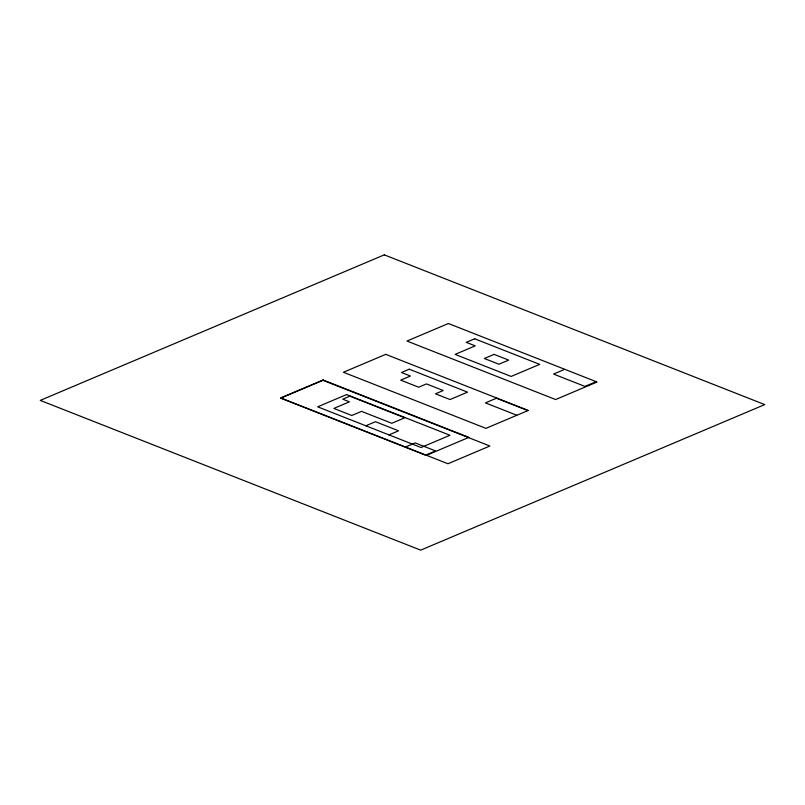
<?xml version="1.0" encoding="UTF-8"?>
<svg xmlns="http://www.w3.org/2000/svg" width="805" height="805" viewBox="0 0 805 805"><rect width="100%" height="100%" fill="white"/><g stroke="black" fill="none" stroke-linecap="round" stroke-linejoin="round"><path stroke-width="1.21" d="M365.832 425.775L375.442 421.709L398.576 430.816L388.966 434.881M564.587 369.394L553.558 374.063L584.933 386.41L595.972 381.751M405.499 447.017L415.219 442.911L435.606 450.931L425.885 455.046M527.828 410.57L496.444 398.223L485.415 402.892L516.79 415.239M384.307 254.853L40.25 400.397L420.693 550.147L764.75 404.603L384.307 254.853M448.405 323.509L406.958 341.038L555.611 399.542L597.048 382.013L448.405 323.509M322.624 380.181L280.704 397.912L447.972 463.75L489.883 446.02L322.624 380.181M323.439 380.111L280.734 398.173L426.197 455.429L468.902 437.367L323.439 380.111M385.746 354.351L343.413 372.262L485.928 428.351L528.261 410.449L385.746 354.351M474.688 338.784L466.256 342.346L475.222 345.878L455.107 354.391L511.145 376.448L539.692 364.363L474.688 338.784M346.593 394.571L317.653 406.817L421.045 447.51L449.975 435.264L346.593 394.571M409.262 369.203L401.474 372.504L410.439 376.026L400.709 380.151L418.64 387.205L426.429 383.915L443.243 390.526L435.455 393.826L450.025 399.552L467.544 392.146L409.262 369.203M349.853 396.171L342.719 399.189L349.44 401.836L333.864 408.427L351.795 415.481L361.536 411.365L391.794 423.279L404.774 417.785L349.853 396.171M494.099 354.371L484.358 358.487L498.929 364.222L508.669 360.107L494.099 354.371"/></g></svg>
